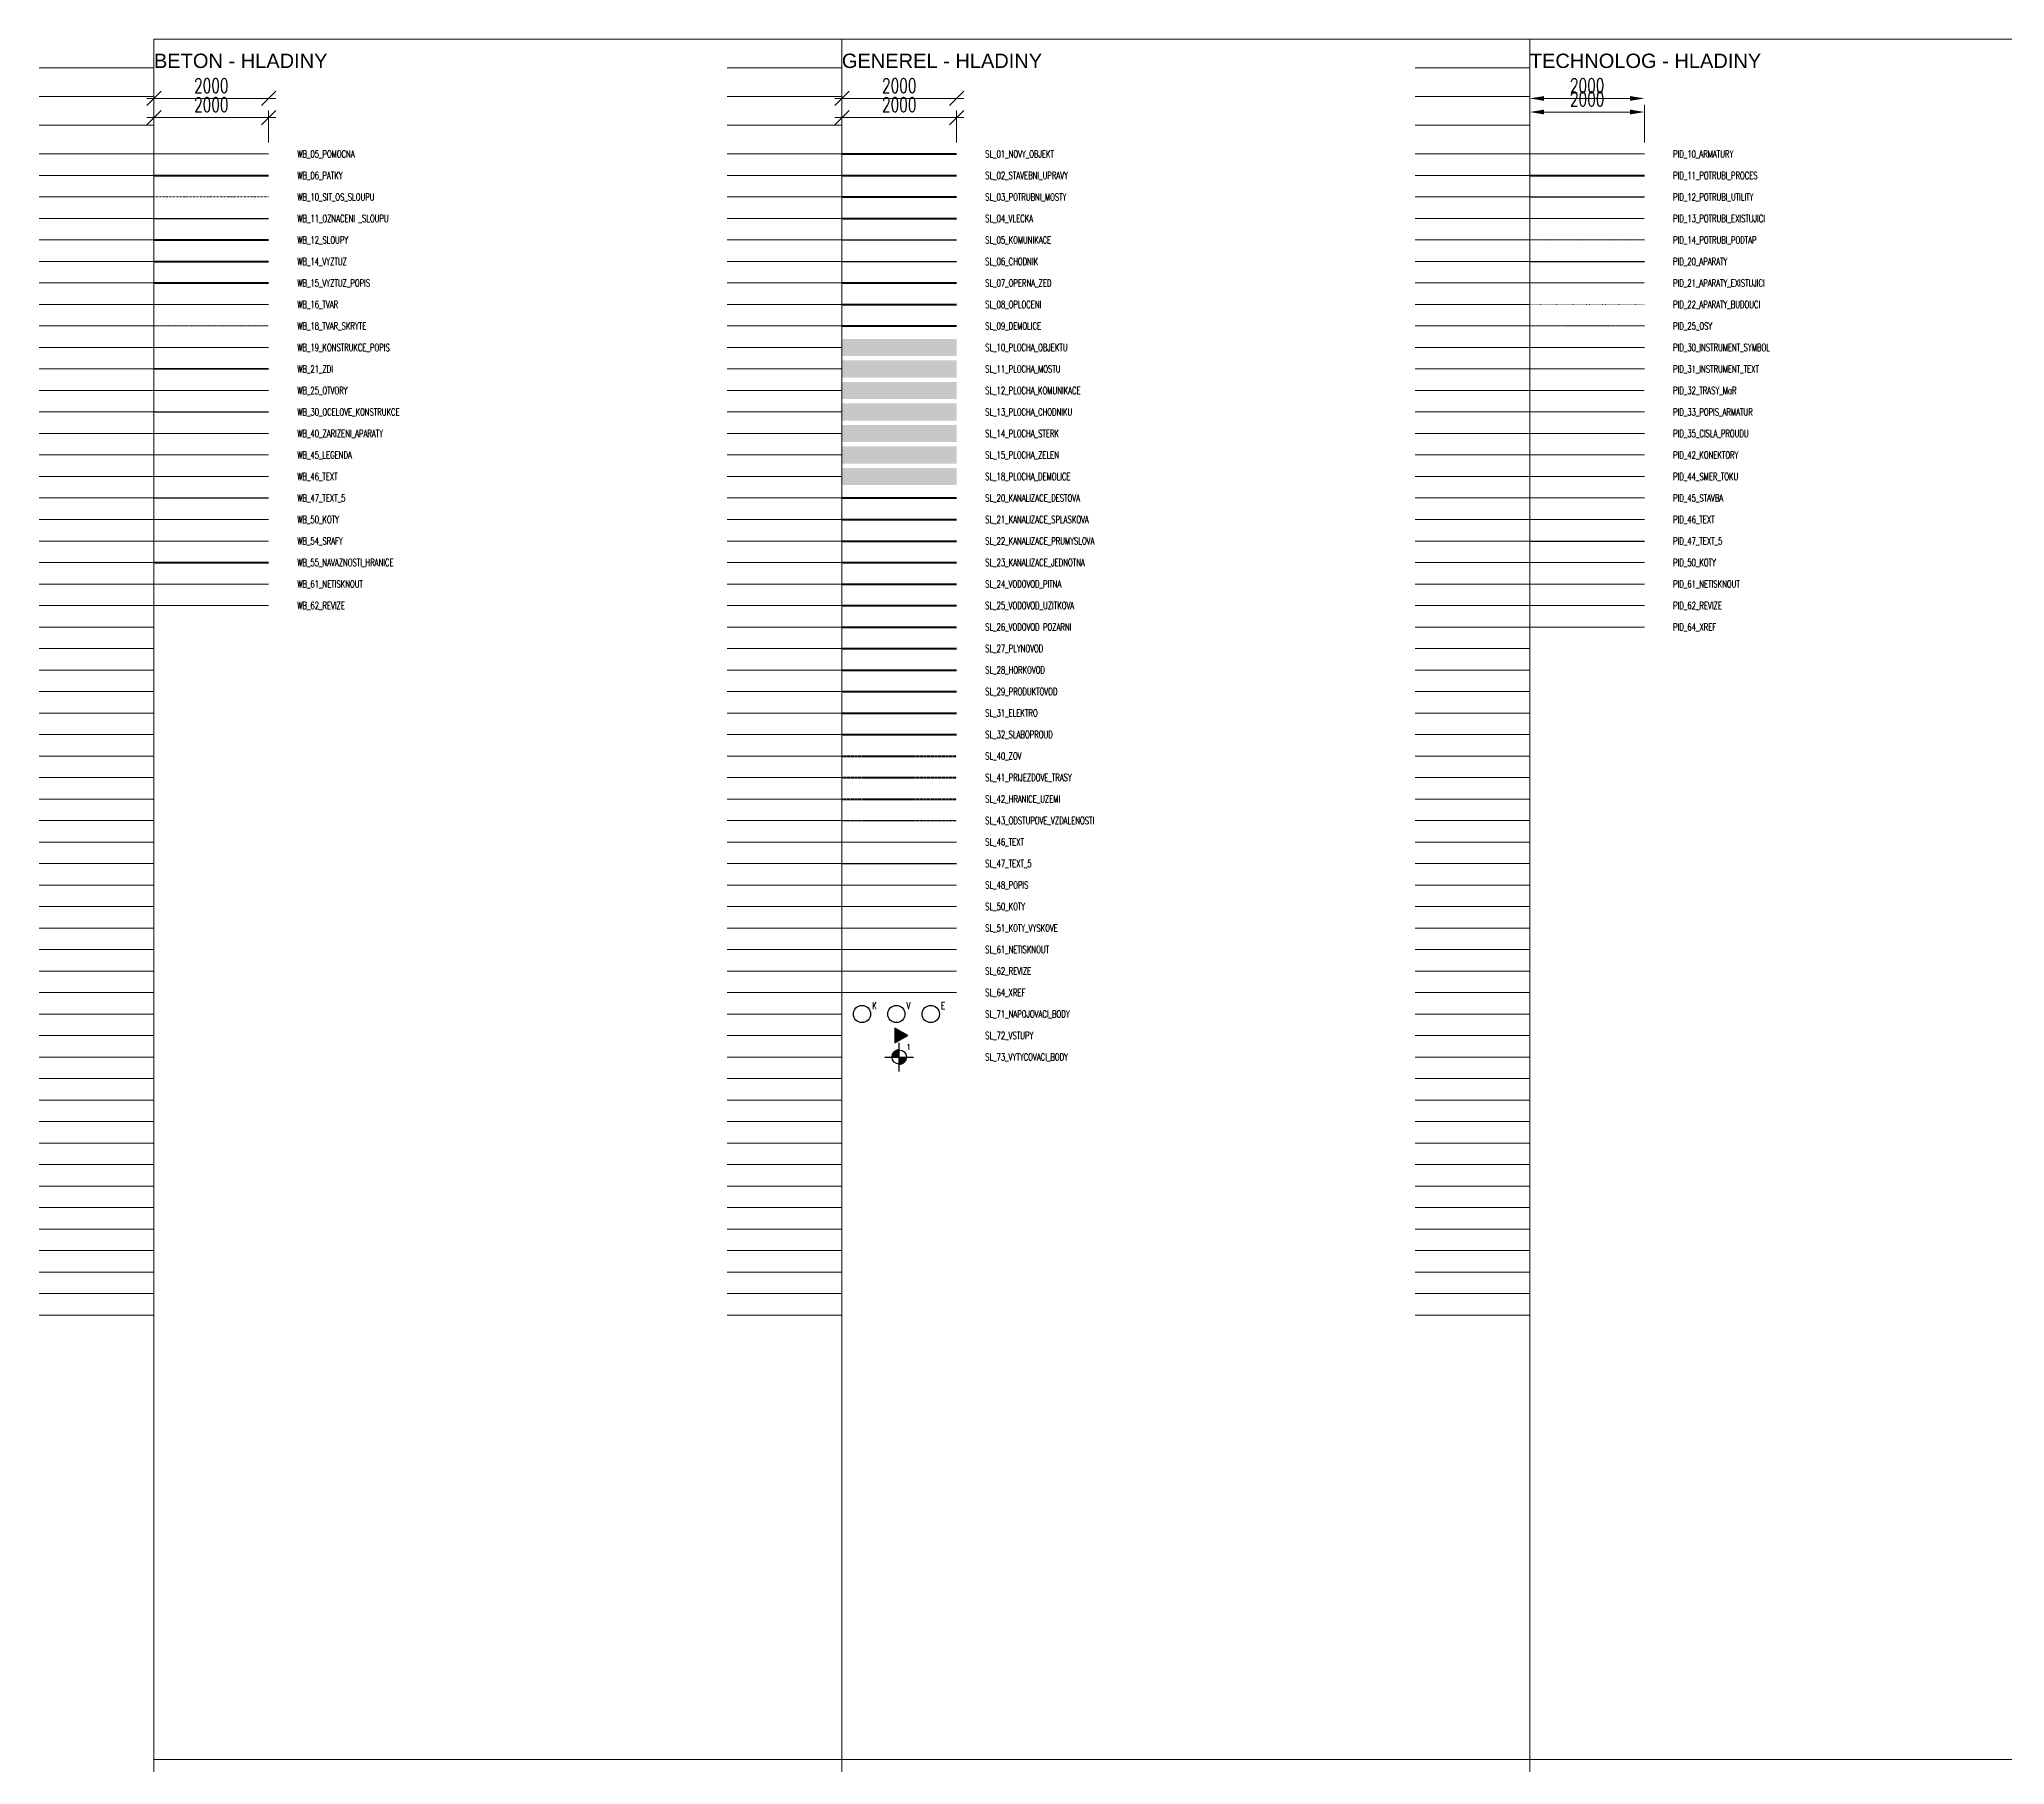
# Model space of a CAD drawing. Header units: millimetres. Extents: x -2000 to 108000, y 0 to 60000.
# Drawn here: x 22000 to 56284, y 29908 to 60000 of the extents above; entities that cross this region are included whole.
import ezdxf

# ---------------------------------------------------------------- set-up
doc = ezdxf.new("R2010")
doc.units = ezdxf.units.MM
doc.header["$LTSCALE"] = 0.5
for name, pattern in [('DASHDOT', [25.4, 12.7, -6.35, 0, -6.35]), ('DASHED', [19.05, 12.7, -6.35]), ('DOT', [6.35, 0, -6.35]), ('ČERCHOVANÁ', [25.4, 12.7, -6.35, 0, -6.35]), ('ČERCHOVANÁ2', [12.7, 6.35, -3.175, 0, -3.175]), ('ČÁRKOVANÁ2', [9.525, 6.35, -3.175])]:
    doc.linetypes.add(name, pattern=pattern)
for name, color, linetype, lineweight in [('PID_10_ARMATURY', 132, 'Continuous', 20), ('PID_11_POTRUBI_PROCES', 130, 'Continuous', 50), ('PID_12_POTRUBI_UTILITY', 135, 'Continuous', 25), ('PID_13_POTRUBI_EXISTUJICI', 140, 'DASHED', 20), ('PID_14_POTRUBI_PODTAP', 151, 'ČÁRKOVANÁ2', 20), ('PID_20_APARATY', 10, 'Continuous', 30), ('PID_21_APARATY_EXISTUJICI', 20, 'DASHED', 20), ('PID_22_APARATY_BUDOUCI', 21, 'DOT', 20), ('PID_25_OSY', 1, 'DASHDOT', 20), ('PID_30_INSTRUMENT_SYMBOL', 210, 'Continuous', 20), ('PID_31_INSTRUMENT_TEXT', 221, 'Continuous', 20), ('PID_32_TRASY_MaR', 210, 'DASHED', 20), ('PID_33_POPIS_ARMATUR', 50, 'Continuous', 20), ('PID_35_CISLA_PROUDU', 50, 'Continuous', 20), ('PID_42_KONEKTORY', 64, 'Continuous', 20), ('PID_44_SMER_TOKU', 71, 'Continuous', 20), ('PID_45_STAVBA', 215, 'Continuous', 20), ('PID_46_TEXT', 74, 'Continuous', 20), ('PID_47_TEXT_5', 254, 'Continuous', 30), ('PID_50_KOTY', 3, 'Continuous', 20), ('PID_62_REVIZE', 254, 'Continuous', 20), ('PID_64_XREF', 7, 'Continuous', 18), ('SL_01_NOVY_OBJEKT', 1, 'Continuous', 53), ('SL_02_STAVEBNI_UPRAVY', 5, 'Continuous', 53), ('SL_03_POTRUBNI_MOSTY', 240, 'Continuous', 40), ('SL_04_VLECKA', 12, 'Continuous', 53), ('SL_05_KOMUNIKACE', 1, 'Continuous', 30), ('SL_06_CHODNIK', 1, 'Continuous', 25), ('SL_07_OPERNA_ZED', 1, 'Continuous', 40), ('SL_08_OPLOCENI', 242, 'PLOTDRTL', 40), ('SL_09_DEMOLICE', 52, 'Continuous', 40), ('SL_10_PLOCHA_OBJEKTU', 11, 'Continuous', 13), ('SL_11_PLOCHA_MOSTU', 21, 'Continuous', 13), ('SL_12_PLOCHA_KOMUNIKACE', 9, 'Continuous', 13), ('SL_13_PLOCHA_CHODNIKU', 254, 'Continuous', 13), ('SL_14_PLOCHA_STERK', 53, 'Continuous', 13), ('SL_15_PLOCHA_ZELEN', 71, 'Continuous', 13), ('SL_18_PLOCHA_DEMOLIC', 51, 'Continuous', 40), ('SL_20_KANALIZACE_DESTOVA', 32, 'KANVDVO', 50), ('SL_21_KANALIZACE_SPLASKOVA', 42, 'KANVSVO', 50), ('SL_22_KANALIZACE_PRUMYSLOVA', 34, 'KANVPOVO', 50), ('SL_23_KANALIZACE_JEDNOTNA', 32, 'KANVBRDO', 50), ('SL_24_VODOVOD_PITNA', 150, 'VODVPITO', 50), ('SL_25_VODOVOD_UZITKOVA', 3, 'VODVUZITO', 50), ('SL_26_VODOVOD_POZARNI', 3, 'VODVBRDO', 50), ('SL_27_PLYNOVOD', 40, 'PLVBRTO', 50), ('SL_28_HORKOVOD', 1, 'TEPBRDO', 50), ('SL_29_PRODUKTOVOD', 140, 'ROPOVODO', 50), ('SL_31_ELEKTRO', 6, 'SILVBRDO', 50), ('SL_32_SLABOPROUD', 200, 'SDELSPOJO', 50), ('SL_40_ZOV', 190, 'ČERCHOVANÁ', 40), ('SL_41_PRIJEZDOVE_TRASY', 92, 'ČERCHOVANÁ', 40), ('SL_42_HRANICE_UZEMI', 210, 'ČERCHOVANÁ', 40), ('SL_43_ODSTUPOVE_VZDALENOSTI', 30, 'ČERCHOVANÁ', 30), ('SL_46_TEXT', 4, 'Continuous', 20), ('SL_47_TEXT_5', 2, 'Continuous', 30), ('SL_48_POPIS', 7, 'Continuous', 20), ('SL_50_KOTY', 80, 'Continuous', 20), ('SL_51_KOTY_VYSKOVE', 81, 'Continuous', 20), ('SL_61_NETISKNOUT', 30, 'Continuous', 20), ('SL_62_REVIZE', 254, 'Continuous', 20), ('SL_64_XREF', 7, 'Continuous', 18), ('SL_71_NAPOJOVACI_BODY', 7, 'Continuous', 30), ('SL_72_VSTUPY', 1, 'Continuous', 30), ('SL_73_VYTYČOVACÍ BODY', 5, 'Continuous', 30), ('WB_05_POMOCNA', 7, 'Continuous', 20), ('WB_06_PATKY', 3, 'Continuous', 50), ('WB_10_SIT_OS_SLOUPU', 7, 'ČERCHOVANÁ2', 20), ('WB_11_OZNACENI_SLOUPU', 2, 'Continuous', 30), ('WB_12_SLOUPY', 150, 'Continuous', 50), ('WB_14_VYZTUZ', 1, 'Continuous', 50), ('WB_15_VYZTUZ_POPIS', 2, 'Continuous', 50), ('WB_16_TVAR', 8, 'Continuous', 20), ('WB_18_TVAR_SKRYTE', 9, 'ČÁRKOVANÁ2', 20), ('WB_19_KONSTRUKCE_POPIS', 2, 'Continuous', 20), ('WB_21_ZDI', 10, 'Continuous', 35), ('WB_25_OTVORY', 4, 'Continuous', 20), ('WB_30_OCELOVE_KONSTRUKCE', 3, 'Continuous', 30), ('WB_40_ZARIZENI_APARATY', 2, 'Continuous', 20), ('WB_45_LEGENDA', 2, 'Continuous', 20), ('WB_46_TEXT', 1, 'Continuous', 0), ('WB_47_TEXT_5', 4, 'Continuous', 30), ('WB_50_KOTY', 7, 'Continuous', 20), ('WB_54_SRAFY', 6, 'Continuous', 20), ('WB_55_NAVAZNOSTI_HRANICE', 7, 'Continuous', 50), ('WB_62_REVIZE', 254, 'Continuous', 20)]:
    doc.layers.add(name, color=color, linetype=linetype, lineweight=lineweight)
doc.layers.add('PID_61_NETISKNOUT', color=30, linetype='Continuous', lineweight=20, plot=False)
doc.layers.add('WB_61_NETISKNOUT', color=30, linetype='Continuous', lineweight=20, plot=False)
doc.styles.add('ARIAL_5.0', font='arial.ttf', dxfattribs={"height": 5})
doc.styles.add('ROMANS_2.5', font='romans.shx', dxfattribs={"width": 0.7, "height": 2.5})
doc.linetypes.add('KANVBRDO', pattern='A,7,-6.5,[6,gplt.shx,S=1,R=0,X=0,Y=0],-6.5', length=20)
doc.linetypes.add('KANVDVO', pattern='A,7,-6.5,[8,gplt.shx,S=1,R=0,X=0,Y=0],-6.5', length=20)
doc.linetypes.add('KANVPOVO', pattern='A,7,-6.5,[10,gplt.shx,S=1,R=0,X=0,Y=0],-6.5', length=20)
doc.linetypes.add('KANVSVO', pattern='A,7,-6.5,[9,gplt.shx,S=1,R=0,X=0,Y=0],-6.5', length=20)
doc.linetypes.add('PLOTDRTL', pattern='A,5,[95,gplt.shx,S=1,R=0,X=0,Y=0],5', length=10)
doc.linetypes.add('PLVBRTO', pattern='A,7,-6.5,[13,gplt.shx,S=1,R=0,X=0,Y=0],-6.5', length=20)
doc.linetypes.add('ROPOVODO', pattern='A,7,-6.5,[26,gplt.shx,S=1,R=0,X=0,Y=0],-6.5', length=20)
doc.linetypes.add('SDELSPOJO', pattern='A,7,-6,[31,gplt.shx,S=1,R=0,X=0,Y=0],-6', length=19)
doc.linetypes.add('SILVBRDO', pattern='A,7,-6.5,[27,gplt.shx,S=1,R=0,X=0,Y=0],-6.5', length=20)
doc.linetypes.add('TEPBRDO', pattern='A,7,-6.5,[17,gplt.shx,S=1,R=0,X=0,Y=0],-6.5', length=20)
doc.linetypes.add('VODVBRDO', pattern='A,7,-6.5,[3,gplt.shx,S=1,R=0,X=0,Y=0],-6.5', length=20)
doc.linetypes.add('VODVPITO', pattern='A,7,-6.5,[2,gplt.shx,S=1,R=0,X=0,Y=0],-6.5', length=20)
doc.linetypes.add('VODVUZITO', pattern='A,7,-6.5,[1,gplt.shx,S=1,R=0,X=0,Y=0],-6.5', length=20)
doc.dimstyles.new('2.5_vnejsi_Potrubi', dxfattribs={"dimscale": 100, "dimtxt": 2.5, "dimasz": 2.5, "dimexe": 1.25, "dimexo": 2, "dimgap": 1, "dimtad": 1, "dimdec": 0, "dimzin": 0, "dimdsep": 46, "dimtxsty": 'ROMANS_2.5', "dimcen": 2.5, "dimdle": 1.25, "dimclrd": 256, "dimclre": 256, "dimclrt": 4, "dimaunit": 1, "dimadec": 0, "dimazin": 0, "dimtfac": 1, "dimtdec": 0, "dimtix": 1, "dimtmove": 0, "dimatfit": 3, "dimldrblk": 'NONE', "dimfxl": 1, "dimtolj": 1, "dimtzin": 0, "dimlwd": -1, "dimlwe": -1, "dimarcsym": 0})
doc.dimstyles.new('2.5_vnejsi_Stavba', dxfattribs={"dimscale": 100, "dimtxt": 2.5, "dimasz": 2.5, "dimexe": 1.25, "dimexo": 2, "dimgap": 1, "dimtad": 1, "dimdec": 0, "dimzin": 0, "dimdsep": 46, "dimtxsty": 'ROMANS_2.5', "dimblk": 'OBLIQUE', "dimcen": 2.5, "dimdle": 1.25, "dimclrd": 256, "dimclre": 256, "dimclrt": 4, "dimaunit": 1, "dimadec": 0, "dimazin": 0, "dimtfac": 1, "dimtdec": 0, "dimtix": 1, "dimtmove": 0, "dimatfit": 3, "dimldrblk": 'OBLIQUE', "dimfxl": 1, "dimtolj": 1, "dimtzin": 0, "dimlwd": -1, "dimlwe": -1, "dimarcsym": 0})
doc.dimstyles.new('2.5_vnitrni_Potrubi', dxfattribs={"dimscale": 100, "dimtxt": 2.5, "dimasz": 2.5, "dimexe": 1.25, "dimexo": 2, "dimgap": 1, "dimtad": 1, "dimdec": 0, "dimzin": 0, "dimdsep": 46, "dimtxsty": 'ROMANS_2.5', "dimcen": 2.5, "dimdle": 1.25, "dimse1": 1, "dimse2": 1, "dimclrd": 256, "dimclre": 256, "dimclrt": 4, "dimaunit": 1, "dimadec": 0, "dimazin": 0, "dimtfac": 1, "dimtdec": 0, "dimtix": 1, "dimtmove": 0, "dimatfit": 3, "dimldrblk": 'NONE', "dimfxl": 1, "dimtolj": 1, "dimtzin": 0, "dimlwd": -1, "dimlwe": -1, "dimarcsym": 0})
doc.dimstyles.new('2.5_vnitrni_Stavba', dxfattribs={"dimscale": 100, "dimtxt": 2.5, "dimasz": 2.5, "dimexe": 1.25, "dimexo": 2, "dimgap": 1, "dimtad": 1, "dimdec": 0, "dimzin": 0, "dimdsep": 46, "dimtxsty": 'ROMANS_2.5', "dimblk": 'OBLIQUE', "dimcen": 2.5, "dimdle": 1.25, "dimse1": 1, "dimse2": 1, "dimclrd": 256, "dimclre": 256, "dimclrt": 4, "dimaunit": 1, "dimadec": 0, "dimazin": 0, "dimtfac": 1, "dimtdec": 0, "dimtix": 1, "dimtmove": 0, "dimatfit": 3, "dimldrblk": 'OBLIQUE', "dimfxl": 1, "dimtolj": 1, "dimtzin": 0, "dimlwd": -1, "dimlwe": -1, "dimarcsym": 0})

# ---------------------------------------------------------------- blocks, each defined once
blk = doc.blocks.new('*X5')
at = {"color": 0}
for p, q in [((-20712, -3859), (-20587, -3859)), ((-20712, -3860), (-20587, -3860)), ((-20712, -3861), (-20587, -3861)), ((-20712, -3862), (-20587, -3862)), ((-20712, -3864), (-20587, -3864)), ((-20712, -3865), (-20587, -3865)), ((-20712, -3866), (-20587, -3866)), ((-20712, -3868), (-20588, -3868)), ((-20712, -3869), (-20588, -3869)), ((-20712, -3870), (-20588, -3870)), ((-20712, -3871), (-20588, -3871)), ((-20712, -3872), (-20588, -3872)), ((-20712, -3874), (-20588, -3874)), ((-20712, -3875), (-20588, -3875)), ((-20712, -3876), (-20589, -3876)), ((-20712, -3878), (-20589, -3878)), ((-20712, -3879), (-20589, -3879)), ((-20712, -3880), (-20589, -3880)), ((-20712, -3881), (-20589, -3881)), ((-20712, -3882), (-20590, -3882)), ((-20712, -3884), (-20590, -3884)), ((-20712, -3885), (-20590, -3885)), ((-20712, -3886), (-20591, -3886)), ((-20712, -3888), (-20591, -3888)), ((-20712, -3889), (-20591, -3889)), ((-20712, -3890), (-20591, -3890)), ((-20712, -3891), (-20592, -3891)), ((-20712, -3892), (-20592, -3892)), ((-20712, -3894), (-20593, -3894)), ((-20712, -3895), (-20593, -3895)), ((-20712, -3896), (-20593, -3896)), ((-20712, -3898), (-20594, -3898)), ((-20712, -3899), (-20594, -3899)), ((-20712, -3900), (-20595, -3900)), ((-20712, -3901), (-20595, -3901)), ((-20712, -3902), (-20596, -3902)), ((-20712, -3904), (-20596, -3904)), ((-20712, -3905), (-20597, -3905)), ((-20712, -3906), (-20597, -3906)), ((-20712, -3908), (-20598, -3908)), ((-20712, -3909), (-20598, -3909)), ((-20712, -3910), (-20599, -3910)), ((-20712, -3911), (-20599, -3911)), ((-20712, -3912), (-20600, -3912)), ((-20712, -3914), (-20601, -3914)), ((-20712, -3915), (-20601, -3915)), ((-20712, -3916), (-20602, -3916)), ((-20712, -3918), (-20603, -3918)), ((-20712, -3919), (-20603, -3919)), ((-20712, -3920), (-20604, -3920)), ((-20712, -3921), (-20605, -3921)), ((-20712, -3922), (-20605, -3922)), ((-20712, -3924), (-20606, -3924)), ((-20712, -3925), (-20607, -3925)), ((-20712, -3926), (-20608, -3926)), ((-20712, -3928), (-20609, -3928)), ((-20712, -3929), (-20609, -3929)), ((-20712, -3930), (-20610, -3930)), ((-20712, -3931), (-20611, -3931)), ((-20712, -3932), (-20612, -3932)), ((-20712, -3934), (-20613, -3934)), ((-20712, -3935), (-20614, -3935)), ((-20712, -3936), (-20615, -3936)), ((-20712, -3938), (-20616, -3938)), ((-20712, -3939), (-20617, -3939)), ((-20712, -3940), (-20618, -3940)), ((-20712, -3941), (-20619, -3941)), ((-20712, -3942), (-20621, -3942)), ((-20712, -3944), (-20622, -3944)), ((-20712, -3945), (-20623, -3945)), ((-20712, -3946), (-20624, -3946)), ((-20712, -3948), (-20625, -3948)), ((-20712, -3949), (-20627, -3949)), ((-20712, -3950), (-20628, -3950)), ((-20712, -3951), (-20629, -3951)), ((-20712, -3952), (-20631, -3952)), ((-20712, -3954), (-20632, -3954)), ((-20712, -3955), (-20634, -3955)), ((-20712, -3956), (-20636, -3956)), ((-20712, -3958), (-20637, -3958)), ((-20712, -3959), (-20639, -3959)), ((-20712, -3960), (-20641, -3960)), ((-20712, -3961), (-20642, -3961)), ((-20712, -3962), (-20644, -3962)), ((-20712, -3964), (-20646, -3964)), ((-20712, -3965), (-20648, -3965)), ((-20712, -3966), (-20651, -3966)), ((-20712, -3968), (-20653, -3968)), ((-20712, -3969), (-20655, -3969)), ((-20712, -3970), (-20658, -3970)), ((-20712, -3971), (-20660, -3971)), ((-20712, -3972), (-20663, -3972)), ((-20712, -3974), (-20666, -3974)), ((-20712, -3975), (-20669, -3975)), ((-20712, -3976), (-20673, -3976)), ((-20712, -3978), (-20677, -3978)), ((-20712, -3979), (-20682, -3979)), ((-20712, -3980), (-20687, -3980)), ((-20712, -3981), (-20694, -3981)), ((-20712, -3982), (-20709, -3982))]:
    blk.add_line(p, q, dxfattribs=at)
blk = doc.blocks.new('Kruhkot')
at = {"layer": 'SL_73_VYTYČOVACÍ BODY'}
for p, q in [((-250, 0), (250, 0)), ((0, -250), (0, 250))]:
    blk.add_line(p, q, dxfattribs=at)
blk.add_circle((0, 0), 125, dxfattribs=at)
for start, end in [(179.3922, 180), (270, 0)]:
    blk.add_arc((0, 0), 125, start, end, dxfattribs=at)
at = {"layer": 'SL_73_VYTYČOVACÍ BODY', "rotation": 180}
blk.add_blockref('*X5', (-20712, -3858), dxfattribs=at)
at = {"layer": 'SL_73_VYTYČOVACÍ BODY'}
blk.add_blockref('*X5', (20712, 3858), dxfattribs=at)
at = {"layer": 'SL_73_VYTYČOVACÍ BODY', "style": 'ROMANS_2.5'}
blk.add_attdef('CISLO_BODU', (122, 123), '', height=100, dxfattribs=at)
blk = doc.blocks.new('_Oblique')
at = {"color": 0, "linetype": 'ByBlock', "lineweight": -2}
blk.add_line((-0.5, -0.5), (0.5, 0.5), dxfattribs=at)
blk = doc.blocks.new('*D19')
at = {"layer": 'Defpoints', "color": 0}
for p in [(38000, 58636), (36000, 58000), (38000, 58000)]:
    blk.add_point(p, dxfattribs=at)
at = {"layer": 'SL_50_KOTY'}
for p, q in [((35875, 58636), (38125, 58636)), ((36000, 58200), (36000, 58761)), ((38000, 58200), (38000, 58761))]:
    blk.add_line(p, q, dxfattribs=at)
at = {"layer": 'SL_50_KOTY', "xscale": 250, "yscale": 250, "zscale": 250, "rotation": 180}
blk.add_blockref('_Oblique', (36000, 58636), dxfattribs=at)
at = {"layer": 'SL_50_KOTY', "xscale": 250, "yscale": 250, "zscale": 250}
blk.add_blockref('_Oblique', (38000, 58636), dxfattribs=at)
at = {"layer": 'SL_50_KOTY', "color": 4, "insert": (37000, 58861), "char_height": 250, "attachment_point": 5, "style": 'ROMANS_2.5'}
blk.add_mtext('\\A1;2000', dxfattribs=at)
blk = doc.blocks.new('*D24')
at = {"layer": 'Defpoints', "color": 0}
for p in [(50000, 58732), (48000, 58000), (50000, 58000)]:
    blk.add_point(p, dxfattribs=at)
at = {"layer": 'PID_50_KOTY'}
for p, q in [((48000, 58200), (48000, 58857)), ((48250, 58732), (49750, 58732)), ((50000, 58200), (50000, 58857))]:
    blk.add_line(p, q, dxfattribs=at)
for points in [[(48250, 58774), (48250, 58690), (48000, 58732)], [(49750, 58774), (49750, 58690), (50000, 58732)]]:
    blk.add_solid(points, dxfattribs=at)
at = {"layer": 'PID_50_KOTY', "color": 4, "insert": (49000, 58957), "char_height": 250, "attachment_point": 5, "style": 'ROMANS_2.5'}
blk.add_mtext('\\A1;2000', dxfattribs=at)
blk = doc.blocks.new('_None')
blk = doc.blocks.new('*D31')
at = {"layer": 'Defpoints', "color": 0}
for p in [(26000, 58636), (24000, 58000), (26000, 58000)]:
    blk.add_point(p, dxfattribs=at)
at = {"layer": 'WB_50_KOTY'}
for p, q in [((23875, 58636), (26125, 58636)), ((24000, 58200), (24000, 58761)), ((26000, 58200), (26000, 58761))]:
    blk.add_line(p, q, dxfattribs=at)
at = {"layer": 'WB_50_KOTY', "xscale": 250, "yscale": 250, "zscale": 250, "rotation": 180}
blk.add_blockref('_Oblique', (24000, 58636), dxfattribs=at)
at = {"layer": 'WB_50_KOTY', "xscale": 250, "yscale": 250, "zscale": 250}
blk.add_blockref('_Oblique', (26000, 58636), dxfattribs=at)
at = {"layer": 'WB_50_KOTY', "color": 4, "insert": (25000, 58861), "char_height": 250, "attachment_point": 5, "style": 'ROMANS_2.5'}
blk.add_mtext('\\A1;2000', dxfattribs=at)
blk = doc.blocks.new('*D48')
at = {"layer": 'Defpoints', "color": 0}
for p in [(26000, 58969), (24000, 58000), (26000, 58000)]:
    blk.add_point(p, dxfattribs=at)
at = {"layer": 'WB_50_KOTY'}
blk.add_line((23875, 58969), (26125, 58969), dxfattribs=at)
at = {"layer": 'WB_50_KOTY', "xscale": 250, "yscale": 250, "zscale": 250, "rotation": 180}
blk.add_blockref('_Oblique', (24000, 58969), dxfattribs=at)
at = {"layer": 'WB_50_KOTY', "xscale": 250, "yscale": 250, "zscale": 250}
blk.add_blockref('_Oblique', (26000, 58969), dxfattribs=at)
at = {"layer": 'WB_50_KOTY', "color": 4, "insert": (25000, 59194), "char_height": 250, "attachment_point": 5, "style": 'ROMANS_2.5'}
blk.add_mtext('\\A1;2000', dxfattribs=at)
blk = doc.blocks.new('*D53')
at = {"layer": 'Defpoints', "color": 0}
for p in [(38000, 58969), (36000, 58000), (38000, 58000)]:
    blk.add_point(p, dxfattribs=at)
at = {"layer": 'SL_50_KOTY'}
blk.add_line((35875, 58969), (38125, 58969), dxfattribs=at)
at = {"layer": 'SL_50_KOTY', "xscale": 250, "yscale": 250, "zscale": 250, "rotation": 180}
blk.add_blockref('_Oblique', (36000, 58969), dxfattribs=at)
at = {"layer": 'SL_50_KOTY', "xscale": 250, "yscale": 250, "zscale": 250}
blk.add_blockref('_Oblique', (38000, 58969), dxfattribs=at)
at = {"layer": 'SL_50_KOTY', "color": 4, "insert": (37000, 59194), "char_height": 250, "attachment_point": 5, "style": 'ROMANS_2.5'}
blk.add_mtext('\\A1;2000', dxfattribs=at)
blk = doc.blocks.new('*D58')
at = {"layer": 'Defpoints', "color": 0}
for p in [(50000, 58969), (48000, 58000), (50000, 58000)]:
    blk.add_point(p, dxfattribs=at)
at = {"layer": 'PID_50_KOTY'}
blk.add_line((48250, 58969), (49750, 58969), dxfattribs=at)
for points in [[(48250, 59010), (48250, 58927), (48000, 58969)], [(49750, 59010), (49750, 58927), (50000, 58969)]]:
    blk.add_solid(points, dxfattribs=at)
at = {"layer": 'PID_50_KOTY', "color": 4, "insert": (49000, 59194), "char_height": 250, "attachment_point": 5, "style": 'ROMANS_2.5'}
blk.add_mtext('\\A1;2000', dxfattribs=at)

msp = doc.modelspace()

# ---------------------------------------------------------------- hatches: boundary and pattern name
at = {"layer": 'SL_10_PLOCHA_OBJEKTU'}
h = msp.add_hatch(color=256, dxfattribs=at)
h.dxf.hatch_style = 1
h.paths.add_polyline_path([(36000, 54475), (38000, 54475), (38000, 54775), (36000, 54775)])
at = {"layer": 'SL_11_PLOCHA_MOSTU'}
h = msp.add_hatch(color=256, dxfattribs=at)
h.dxf.hatch_style = 1
h.paths.add_polyline_path([(36000, 54100), (38000, 54100), (38000, 54400), (36000, 54400)])
at = {"layer": 'SL_12_PLOCHA_KOMUNIKACE'}
h = msp.add_hatch(color=256, dxfattribs=at)
h.dxf.hatch_style = 1
h.paths.add_polyline_path([(36000, 53725), (38000, 53725), (38000, 54025), (36000, 54025)])
at = {"layer": 'SL_13_PLOCHA_CHODNIKU'}
h = msp.add_hatch(color=256, dxfattribs=at)
h.dxf.hatch_style = 1
h.paths.add_polyline_path([(36000, 53350), (38000, 53350), (38000, 53650), (36000, 53650)])
h = msp.add_hatch(color=256, dxfattribs=at)
h.dxf.hatch_style = 1
h.paths.add_polyline_path([(36000, 53350), (38000, 53350), (38000, 53650), (36000, 53650)])
h = msp.add_hatch(color=256, dxfattribs=at)
h.dxf.hatch_style = 1
h.paths.add_polyline_path([(36000, 52975), (38000, 52975), (38000, 53275), (36000, 53275)])
at = {"layer": 'SL_14_PLOCHA_STERK'}
h = msp.add_hatch(color=256, dxfattribs=at)
h.dxf.hatch_style = 1
h.paths.add_polyline_path([(36000, 52975), (38000, 52975), (38000, 53275), (36000, 53275)])
at = {"layer": 'SL_15_PLOCHA_ZELEN'}
h = msp.add_hatch(color=256, dxfattribs=at)
h.dxf.hatch_style = 1
h.paths.add_polyline_path([(36000, 52600), (38000, 52600), (38000, 52900), (36000, 52900)])
at = {"layer": 'SL_18_PLOCHA_DEMOLIC'}
h = msp.add_hatch(color=256, dxfattribs=at)
h.dxf.hatch_style = 1
h.paths.add_polyline_path([(36000, 52525), (36000, 52225), (38000, 52225), (38000, 52525)])
at = {"layer": 'SL_72_VSTUPY'}
h = msp.add_hatch(color=256, dxfattribs=at)
h.dxf.hatch_style = 1
h.paths.add_polyline_path([(36925, 42495.1), (37150, 42625), (36925, 42754.9)])

# ---------------------------------------------------------------- linework, layer by layer
at = {"layer": 'PID_10_ARMATURY'}
msp.add_line((48000, 58000), (50000, 58000), dxfattribs=at)
at = {"layer": 'PID_11_POTRUBI_PROCES'}
msp.add_line((48000, 57625), (50000, 57625), dxfattribs=at)
at = {"layer": 'PID_12_POTRUBI_UTILITY'}
msp.add_line((48000, 57250), (50000, 57250), dxfattribs=at)
at = {"layer": 'PID_13_POTRUBI_EXISTUJICI'}
msp.add_line((48000, 56875), (50000, 56875), dxfattribs=at)
at = {"layer": 'PID_14_POTRUBI_PODTAP'}
msp.add_line((48000, 56500), (50000, 56500), dxfattribs=at)
at = {"layer": 'PID_20_APARATY'}
msp.add_line((48000, 56125), (50000, 56125), dxfattribs=at)
at = {"layer": 'PID_21_APARATY_EXISTUJICI'}
msp.add_line((48000, 55750), (50000, 55750), dxfattribs=at)
at = {"layer": 'PID_22_APARATY_BUDOUCI'}
msp.add_line((48000, 55375), (50000, 55375), dxfattribs=at)
at = {"layer": 'PID_25_OSY'}
msp.add_line((48000, 55000), (50000, 55000), dxfattribs=at)
at = {"layer": 'PID_30_INSTRUMENT_SYMBOL'}
msp.add_line((48000, 54625), (50000, 54625), dxfattribs=at)
at = {"layer": 'PID_31_INSTRUMENT_TEXT'}
msp.add_line((48000, 54250), (50000, 54250), dxfattribs=at)
at = {"layer": 'PID_32_TRASY_MaR'}
msp.add_line((48000, 53875), (50000, 53875), dxfattribs=at)
at = {"layer": 'PID_33_POPIS_ARMATUR'}
msp.add_line((48000, 53500), (50000, 53500), dxfattribs=at)
at = {"layer": 'PID_35_CISLA_PROUDU'}
msp.add_line((48000, 53125), (50000, 53125), dxfattribs=at)
at = {"layer": 'PID_42_KONEKTORY'}
msp.add_line((48000, 52750), (50000, 52750), dxfattribs=at)
at = {"layer": 'PID_44_SMER_TOKU'}
msp.add_line((48000, 52375), (50000, 52375), dxfattribs=at)
at = {"layer": 'PID_45_STAVBA'}
msp.add_line((48000, 52000), (50000, 52000), dxfattribs=at)
at = {"layer": 'PID_46_TEXT'}
msp.add_line((48000, 51625), (50000, 51625), dxfattribs=at)
at = {"layer": 'PID_47_TEXT_5'}
msp.add_line((48000, 51250), (50000, 51250), dxfattribs=at)
at = {"layer": 'PID_50_KOTY'}
msp.add_line((48000, 50875), (50000, 50875), dxfattribs=at)
at = {"layer": 'PID_61_NETISKNOUT'}
for p, q in [((48000, 59500), (46000, 59500)), ((48000, 59000), (46000, 59000)), ((48000, 58500), (46000, 58500)), ((48000, 58000), (46000, 58000)), ((48000, 58000), (46000, 58000)), ((48000, 57625), (46000, 57625)), ((48000, 57250), (46000, 57250)), ((48000, 56875), (46000, 56875)), ((48000, 56500), (46000, 56500)), ((48000, 56125), (46000, 56125)), ((48000, 55750), (46000, 55750)), ((48000, 55375), (46000, 55375)), ((48000, 55000), (46000, 55000)), ((48000, 54625), (46000, 54625)), ((48000, 54250), (46000, 54250)), ((48000, 53875), (46000, 53875)), ((48000, 53500), (46000, 53500)), ((48000, 53125), (46000, 53125)), ((48000, 52750), (46000, 52750)), ((48000, 52375), (46000, 52375)), ((48000, 52000), (46000, 52000)), ((48000, 51625), (46000, 51625)), ((48000, 51250), (46000, 51250)), ((48000, 50875), (46000, 50875)), ((48000, 50500), (46000, 50500)), ((48000, 50500), (50000, 50500)), ((48000, 50125), (46000, 50125)), ((48000, 49750), (46000, 49750)), ((48000, 49375), (46000, 49375)), ((48000, 49000), (46000, 49000)), ((48000, 48625), (46000, 48625)), ((48000, 48250), (46000, 48250)), ((48000, 47875), (46000, 47875)), ((48000, 47500), (46000, 47500)), ((48000, 47125), (46000, 47125)), ((48000, 46750), (46000, 46750)), ((48000, 46375), (46000, 46375)), ((48000, 46000), (46000, 46000)), ((48000, 45625), (46000, 45625)), ((48000, 45250), (46000, 45250)), ((48000, 44875), (46000, 44875)), ((48000, 44500), (46000, 44500)), ((48000, 44125), (46000, 44125)), ((48000, 43750), (46000, 43750)), ((48000, 43375), (46000, 43375)), ((48000, 43000), (46000, 43000)), ((48000, 42625), (46000, 42625)), ((48000, 42250), (46000, 42250)), ((48000, 41875), (46000, 41875)), ((48000, 41500), (46000, 41500)), ((48000, 41125), (46000, 41125)), ((48000, 40750), (46000, 40750)), ((48000, 40375), (46000, 40375)), ((48000, 40000), (46000, 40000)), ((48000, 39625), (46000, 39625)), ((48000, 39250), (46000, 39250)), ((48000, 38875), (46000, 38875)), ((48000, 38500), (46000, 38500)), ((48000, 38125), (46000, 38125)), ((48000, 37750), (46000, 37750)), ((60000, 30000), (48000, 30000))]:
    msp.add_line(p, q, dxfattribs=at)
msp.add_lwpolyline([(48000, 0), (60000, 0), (60000, 60000), (48000, 60000)], close=True, dxfattribs=at)
at = {"layer": 'PID_62_REVIZE'}
msp.add_line((48000, 50125), (50000, 50125), dxfattribs=at)
at = {"layer": 'PID_64_XREF'}
msp.add_line((48000, 49750), (50000, 49750), dxfattribs=at)
at = {"layer": 'SL_01_NOVY_OBJEKT'}
msp.add_line((36000, 58000), (38000, 58000), dxfattribs=at)
at = {"layer": 'SL_02_STAVEBNI_UPRAVY'}
msp.add_line((36000, 57625), (38000, 57625), dxfattribs=at)
at = {"layer": 'SL_03_POTRUBNI_MOSTY'}
msp.add_line((36000, 57250), (38000, 57250), dxfattribs=at)
at = {"layer": 'SL_04_VLECKA'}
msp.add_line((36000, 56875), (38000, 56875), dxfattribs=at)
at = {"layer": 'SL_05_KOMUNIKACE'}
msp.add_line((36000, 56500), (38000, 56500), dxfattribs=at)
at = {"layer": 'SL_06_CHODNIK'}
msp.add_line((36000, 56125), (38000, 56125), dxfattribs=at)
at = {"layer": 'SL_07_OPERNA_ZED'}
msp.add_line((36000, 55750), (38000, 55750), dxfattribs=at)
at = {"layer": 'SL_08_OPLOCENI'}
msp.add_line((36000, 55375), (38000, 55375), dxfattribs=at)
at = {"layer": 'SL_09_DEMOLICE'}
msp.add_line((36000, 55000), (38000, 55000), dxfattribs=at)
at = {"layer": 'SL_20_KANALIZACE_DESTOVA'}
msp.add_line((36000, 52000), (38000, 52000), dxfattribs=at)
at = {"layer": 'SL_21_KANALIZACE_SPLASKOVA'}
msp.add_line((36000, 51625), (38000, 51625), dxfattribs=at)
at = {"layer": 'SL_22_KANALIZACE_PRUMYSLOVA'}
msp.add_line((36000, 51250), (38000, 51250), dxfattribs=at)
at = {"layer": 'SL_23_KANALIZACE_JEDNOTNA'}
msp.add_line((36000, 50875), (38000, 50875), dxfattribs=at)
at = {"layer": 'SL_24_VODOVOD_PITNA'}
msp.add_line((36000, 50500), (38000, 50500), dxfattribs=at)
at = {"layer": 'SL_25_VODOVOD_UZITKOVA'}
msp.add_line((36000, 50125), (38000, 50125), dxfattribs=at)
at = {"layer": 'SL_26_VODOVOD_POZARNI'}
msp.add_line((36000, 49750), (38000, 49750), dxfattribs=at)
at = {"layer": 'SL_27_PLYNOVOD'}
msp.add_line((36000, 49375), (38000, 49375), dxfattribs=at)
at = {"layer": 'SL_28_HORKOVOD'}
msp.add_line((36000, 49000), (38000, 49000), dxfattribs=at)
at = {"layer": 'SL_29_PRODUKTOVOD'}
msp.add_line((36000, 48625), (38000, 48625), dxfattribs=at)
at = {"layer": 'SL_31_ELEKTRO'}
msp.add_line((36000, 48250), (38000, 48250), dxfattribs=at)
at = {"layer": 'SL_32_SLABOPROUD'}
msp.add_line((36000, 47875), (38000, 47875), dxfattribs=at)
at = {"layer": 'SL_40_ZOV'}
msp.add_line((36000, 47500), (38000, 47500), dxfattribs=at)
at = {"layer": 'SL_41_PRIJEZDOVE_TRASY'}
msp.add_line((36000, 47125), (38000, 47125), dxfattribs=at)
at = {"layer": 'SL_42_HRANICE_UZEMI'}
msp.add_line((36000, 46750), (38000, 46750), dxfattribs=at)
at = {"layer": 'SL_43_ODSTUPOVE_VZDALENOSTI'}
msp.add_line((36000, 46375), (38000, 46375), dxfattribs=at)
at = {"layer": 'SL_46_TEXT'}
msp.add_line((36000, 46000), (38000, 46000), dxfattribs=at)
at = {"layer": 'SL_47_TEXT_5'}
msp.add_line((36000, 45625), (38000, 45625), dxfattribs=at)
at = {"layer": 'SL_48_POPIS'}
msp.add_line((36000, 45250), (38000, 45250), dxfattribs=at)
at = {"layer": 'SL_50_KOTY'}
msp.add_line((36000, 44875), (38000, 44875), dxfattribs=at)
at = {"layer": 'SL_51_KOTY_VYSKOVE'}
msp.add_line((36000, 44500), (38000, 44500), dxfattribs=at)
at = {"layer": 'SL_61_NETISKNOUT'}
for p, q in [((36000, 59500), (34000, 59500)), ((36000, 59000), (34000, 59000)), ((36000, 58500), (34000, 58500)), ((36000, 58000), (34000, 58000)), ((36000, 58000), (34000, 58000)), ((36000, 57625), (34000, 57625)), ((36000, 57250), (34000, 57250)), ((36000, 56875), (34000, 56875)), ((36000, 56500), (34000, 56500)), ((36000, 56125), (34000, 56125)), ((36000, 55750), (34000, 55750)), ((36000, 55375), (34000, 55375)), ((36000, 55000), (34000, 55000)), ((36000, 54625), (34000, 54625)), ((36000, 54250), (34000, 54250)), ((36000, 53875), (34000, 53875)), ((36000, 53500), (34000, 53500)), ((36000, 53125), (34000, 53125)), ((36000, 52750), (34000, 52750)), ((36000, 52375), (34000, 52375)), ((36000, 52000), (34000, 52000)), ((36000, 51625), (34000, 51625)), ((36000, 51250), (34000, 51250)), ((36000, 50875), (34000, 50875)), ((36000, 50500), (34000, 50500)), ((36000, 50125), (34000, 50125)), ((36000, 49750), (34000, 49750)), ((36000, 49375), (34000, 49375)), ((36000, 49000), (34000, 49000)), ((36000, 48625), (34000, 48625)), ((36000, 48250), (34000, 48250)), ((36000, 47875), (34000, 47875)), ((36000, 47500), (34000, 47500)), ((36000, 47125), (34000, 47125)), ((36000, 46750), (34000, 46750)), ((36000, 46375), (34000, 46375)), ((36000, 46000), (34000, 46000)), ((36000, 45625), (34000, 45625)), ((36000, 45250), (34000, 45250)), ((36000, 44875), (34000, 44875)), ((36000, 44500), (34000, 44500)), ((36000, 44125), (34000, 44125)), ((36000, 44125), (38000, 44125)), ((36000, 43750), (34000, 43750)), ((36000, 43375), (34000, 43375)), ((36000, 43000), (34000, 43000)), ((36000, 42625), (34000, 42625)), ((36000, 42250), (34000, 42250)), ((36000, 41875), (34000, 41875)), ((36000, 41500), (34000, 41500)), ((36000, 41125), (34000, 41125)), ((36000, 40750), (34000, 40750)), ((36000, 40375), (34000, 40375)), ((36000, 40000), (34000, 40000)), ((36000, 39625), (34000, 39625)), ((36000, 39250), (34000, 39250)), ((36000, 38875), (34000, 38875)), ((36000, 38500), (34000, 38500)), ((36000, 38125), (34000, 38125)), ((36000, 37750), (34000, 37750)), ((48000, 30000), (36000, 30000))]:
    msp.add_line(p, q, dxfattribs=at)
msp.add_lwpolyline([(36000, 0), (48000, 0), (48000, 60000), (36000, 60000)], close=True, dxfattribs=at)
at = {"layer": 'SL_62_REVIZE'}
msp.add_line((36000, 43750), (38000, 43750), dxfattribs=at)
at = {"layer": 'SL_64_XREF'}
msp.add_line((36000, 43375), (38000, 43375), dxfattribs=at)
at = {"layer": 'SL_71_NAPOJOVACI_BODY', "color": 32}
msp.add_circle((36350, 43000), 150, dxfattribs=at)
at = {"layer": 'SL_71_NAPOJOVACI_BODY', "color": 150}
msp.add_circle((36950, 43000), 150, dxfattribs=at)
at = {"layer": 'SL_71_NAPOJOVACI_BODY', "color": 6}
msp.add_circle((37550, 43000), 150, dxfattribs=at)
at = {"layer": 'SL_72_VSTUPY'}
msp.add_lwpolyline([(36925, 42495.1), (37150, 42625), (36925, 42754.9)], close=True, dxfattribs=at)
at = {"layer": 'WB_05_POMOCNA'}
msp.add_line((24000, 58000), (26000, 58000), dxfattribs=at)
at = {"layer": 'WB_06_PATKY'}
msp.add_line((24000, 57625), (26000, 57625), dxfattribs=at)
at = {"layer": 'WB_10_SIT_OS_SLOUPU'}
msp.add_line((24000, 57250), (26000, 57250), dxfattribs=at)
at = {"layer": 'WB_11_OZNACENI_SLOUPU'}
msp.add_line((24000, 56875), (26000, 56875), dxfattribs=at)
at = {"layer": 'WB_12_SLOUPY'}
msp.add_line((24000, 56500), (26000, 56500), dxfattribs=at)
at = {"layer": 'WB_14_VYZTUZ'}
msp.add_line((24000, 56125), (26000, 56125), dxfattribs=at)
at = {"layer": 'WB_15_VYZTUZ_POPIS'}
msp.add_line((24000, 55750), (26000, 55750), dxfattribs=at)
at = {"layer": 'WB_16_TVAR'}
msp.add_line((24000, 55375), (26000, 55375), dxfattribs=at)
at = {"layer": 'WB_18_TVAR_SKRYTE'}
msp.add_line((24000, 55000), (26000, 55000), dxfattribs=at)
at = {"layer": 'WB_19_KONSTRUKCE_POPIS'}
msp.add_line((24000, 54625), (26000, 54625), dxfattribs=at)
at = {"layer": 'WB_21_ZDI'}
msp.add_line((24000, 54250), (26000, 54250), dxfattribs=at)
at = {"layer": 'WB_25_OTVORY'}
msp.add_line((24000, 53875), (26000, 53875), dxfattribs=at)
at = {"layer": 'WB_30_OCELOVE_KONSTRUKCE'}
msp.add_line((24000, 53500), (26000, 53500), dxfattribs=at)
at = {"layer": 'WB_40_ZARIZENI_APARATY'}
msp.add_line((24000, 53125), (26000, 53125), dxfattribs=at)
at = {"layer": 'WB_45_LEGENDA'}
msp.add_line((24000, 52750), (26000, 52750), dxfattribs=at)
at = {"layer": 'WB_46_TEXT'}
msp.add_line((24000, 52375), (26000, 52375), dxfattribs=at)
at = {"layer": 'WB_47_TEXT_5'}
msp.add_line((24000, 52000), (26000, 52000), dxfattribs=at)
at = {"layer": 'WB_50_KOTY'}
msp.add_line((24000, 51625), (26000, 51625), dxfattribs=at)
at = {"layer": 'WB_54_SRAFY'}
msp.add_line((24000, 51250), (26000, 51250), dxfattribs=at)
at = {"layer": 'WB_55_NAVAZNOSTI_HRANICE'}
msp.add_line((24000, 50875), (26000, 50875), dxfattribs=at)
at = {"layer": 'WB_61_NETISKNOUT'}
for p, q in [((24000, 59500), (22000, 59500)), ((24000, 59000), (22000, 59000)), ((24000, 58500), (22000, 58500)), ((24000, 58000), (22000, 58000)), ((24000, 58000), (22000, 58000)), ((24000, 57625), (22000, 57625)), ((24000, 57250), (22000, 57250)), ((24000, 56875), (22000, 56875)), ((24000, 56500), (22000, 56500)), ((24000, 56125), (22000, 56125)), ((24000, 55750), (22000, 55750)), ((24000, 55375), (22000, 55375)), ((24000, 55000), (22000, 55000)), ((24000, 54625), (22000, 54625)), ((24000, 54250), (22000, 54250)), ((24000, 53875), (22000, 53875)), ((24000, 53500), (22000, 53500)), ((24000, 53125), (22000, 53125)), ((24000, 52750), (22000, 52750)), ((24000, 52375), (22000, 52375)), ((24000, 52000), (22000, 52000)), ((24000, 51625), (22000, 51625)), ((24000, 51250), (22000, 51250)), ((24000, 50875), (22000, 50875)), ((24000, 50500), (22000, 50500)), ((24000, 50500), (26000, 50500)), ((24000, 50125), (22000, 50125)), ((24000, 49750), (22000, 49750)), ((24000, 49375), (22000, 49375)), ((24000, 49000), (22000, 49000)), ((24000, 48625), (22000, 48625)), ((24000, 48250), (22000, 48250)), ((24000, 47875), (22000, 47875)), ((24000, 47500), (22000, 47500)), ((24000, 47125), (22000, 47125)), ((24000, 46750), (22000, 46750)), ((24000, 46375), (22000, 46375)), ((24000, 46000), (22000, 46000)), ((24000, 45625), (22000, 45625)), ((24000, 45250), (22000, 45250)), ((24000, 44875), (22000, 44875)), ((24000, 44500), (22000, 44500)), ((24000, 44125), (22000, 44125)), ((24000, 43750), (22000, 43750)), ((24000, 43375), (22000, 43375)), ((24000, 43000), (22000, 43000)), ((24000, 42625), (22000, 42625)), ((24000, 42250), (22000, 42250)), ((24000, 41875), (22000, 41875)), ((24000, 41500), (22000, 41500)), ((24000, 41125), (22000, 41125)), ((24000, 40750), (22000, 40750)), ((24000, 40375), (22000, 40375)), ((24000, 40000), (22000, 40000)), ((24000, 39625), (22000, 39625)), ((24000, 39250), (22000, 39250)), ((24000, 38875), (22000, 38875)), ((24000, 38500), (22000, 38500)), ((24000, 38125), (22000, 38125)), ((24000, 37750), (22000, 37750)), ((36000, 30000), (24000, 30000))]:
    msp.add_line(p, q, dxfattribs=at)
msp.add_lwpolyline([(24000, 0), (36000, 0), (36000, 60000), (24000, 60000)], close=True, dxfattribs=at)
at = {"layer": 'WB_62_REVIZE'}
msp.add_line((24000, 50125), (26000, 50125), dxfattribs=at)

# ---------------------------------------------------------------- block references
at = {"layer": 'SL_73_VYTYČOVACÍ BODY'}
ref = msp.add_blockref('Kruhkot', (37000, 42250), dxfattribs=at)
ref.add_attrib('PKOTA', '1', (37121.7, 42373.1), dxfattribs={"height": 100, "style": 'ROMANS_2.5'})

# ---------------------------------------------------------------- texts
at = {"layer": 'PID_46_TEXT', "style": 'ROMANS_2.5', "width": 0.7}
for s, p in [('PID_10_ARMATURY', (50500, 57937.5)), ('PID_11_POTRUBI_PROCES', (50500, 57562.5)), ('PID_12_POTRUBI_UTILITY', (50500, 57187.5)), ('PID_13_POTRUBI_EXISTUJICI', (50500, 56812.5)), ('PID_14_POTRUBI_PODTAP', (50500, 56437.5)), ('PID_20_APARATY', (50500, 56062.5)), ('PID_21_APARATY_EXISTUJICI', (50500, 55687.5)), ('PID_22_APARATY_BUDOUCI', (50500, 55312.5)), ('PID_25_OSY', (50500, 54937.5)), ('PID_30_INSTRUMENT_SYMBOL', (50500, 54562.5)), ('PID_31_INSTRUMENT_TEXT', (50500, 54187.5)), ('PID_32_TRASY_MaR', (50500, 53812.5)), ('PID_33_POPIS_ARMATUR', (50500, 53437.5)), ('PID_35_CISLA_PROUDU', (50500, 53062.5)), ('PID_42_KONEKTORY', (50500, 52687.5)), ('PID_44_SMER_TOKU', (50500, 52312.5)), ('PID_45_STAVBA', (50500, 51937.5)), ('PID_46_TEXT', (50500, 51562.5)), ('PID_47_TEXT_5', (50500, 51187.5)), ('PID_50_KOTY', (50500, 50812.5)), ('PID_61_NETISKNOUT', (50500, 50437.5)), ('PID_62_REVIZE', (50500, 50062.5)), ('PID_64_XREF', (50500, 49687.5))]:
    msp.add_text(s, height=125, dxfattribs=at).set_placement(p)
at = {"layer": 'PID_47_TEXT_5', "style": 'ARIAL_5.0'}
msp.add_text('TECHNOLOG - HLADINY', height=250, dxfattribs=at).set_placement((48000, 59500))
at = {"layer": 'SL_47_TEXT_5', "style": 'ARIAL_5.0'}
msp.add_text('GENEREL - HLADINY', height=250, dxfattribs=at).set_placement((36000, 59500))
at = {"layer": 'SL_48_POPIS', "style": 'ROMANS_2.5', "width": 0.7}
for s, p in [('SL_01_NOVY_OBJEKT', (38500, 57937.5)), ('SL_02_STAVEBNI_UPRAVY', (38500, 57562.5)), ('SL_03_POTRUBNI_MOSTY', (38500, 57187.5)), ('SL_04_VLECKA', (38500, 56812.5)), ('SL_05_KOMUNIKACE', (38500, 56437.5)), ('SL_06_CHODNIK', (38500, 56062.5)), ('SL_07_OPERNA_ZED', (38500, 55687.5)), ('SL_08_OPLOCENI', (38500, 55312.5)), ('SL_09_DEMOLICE', (38500, 54937.5)), ('SL_10_PLOCHA_OBJEKTU', (38500, 54562.5)), ('SL_11_PLOCHA_MOSTU', (38500, 54187.5)), ('SL_12_PLOCHA_KOMUNIKACE', (38500, 53812.5)), ('SL_13_PLOCHA_CHODNIKU', (38500, 53437.5)), ('SL_14_PLOCHA_STERK', (38500, 53062.5)), ('SL_15_PLOCHA_ZELEN', (38500, 52687.5)), ('SL_18_PLOCHA_DEMOLICE', (38500, 52312.5)), ('SL_20_KANALIZACE_DESTOVA', (38500, 51937.5)), ('SL_21_KANALIZACE_SPLASKOVA', (38500, 51562.5)), ('SL_22_KANALIZACE_PRUMYSLOVA', (38500, 51187.5)), ('SL_23_KANALIZACE_JEDNOTNA', (38500, 50812.5)), ('SL_24_VODOVOD_PITNA', (38500, 50437.5)), ('SL_25_VODOVOD_UZITKOVA', (38500, 50062.5)), ('SL_26_VODOVOD POZARNI', (38500, 49687.5)), ('SL_27_PLYNOVOD', (38500, 49312.5)), ('SL_28_HORKOVOD', (38500, 48937.5)), ('SL_29_PRODUKTOVOD', (38500, 48562.5)), ('SL_31_ELEKTRO', (38500, 48187.5)), ('SL_32_SLABOPROUD', (38500, 47812.5)), ('SL_40_ZOV', (38500, 47437.5)), ('SL_41_PRIJEZDOVE_TRASY', (38500, 47062.5)), ('SL_42_HRANICE_UZEMI', (38500, 46687.5)), ('SL_43_ODSTUPOVE_VZDALENOSTI', (38500, 46312.5)), ('SL_46_TEXT', (38500, 45937.5)), ('SL_47_TEXT_5', (38500, 45562.5)), ('SL_48_POPIS', (38500, 45187.5)), ('SL_50_KOTY', (38500, 44812.5)), ('SL_51_KOTY_VYSKOVE', (38500, 44437.5)), ('SL_61_NETISKNOUT', (38500, 44062.5)), ('SL_62_REVIZE', (38500, 43687.5)), ('SL_64_XREF', (38500, 43312.5)), ('SL_71_NAPOJOVACI_BODY', (38500, 42937.5)), ('SL_72_VSTUPY', (38500, 42562.5)), ('SL_73_VYTYCOVACI_BODY', (38500, 42187.5))]:
    msp.add_text(s, height=125, dxfattribs=at).set_placement(p)
at = {"layer": 'SL_71_NAPOJOVACI_BODY', "color": 32, "insert": (36529.5, 43207.4), "char_height": 125, "attachment_point": 1, "style": 'ROMANS_2.5'}
msp.add_mtext_dynamic_manual_height_columns('K', width=223.09, gutter_width=625, heights=[0], dxfattribs=at)
at = {"layer": 'SL_71_NAPOJOVACI_BODY', "color": 150, "insert": (37129.5, 43207.4), "char_height": 125, "attachment_point": 1, "style": 'ROMANS_2.5'}
msp.add_mtext_dynamic_manual_height_columns('V', width=223.09, gutter_width=625, heights=[0], dxfattribs=at)
at = {"layer": 'SL_71_NAPOJOVACI_BODY', "color": 6, "insert": (37729.5, 43207.4), "char_height": 125, "attachment_point": 1, "style": 'ROMANS_2.5'}
msp.add_mtext_dynamic_manual_height_columns('E', width=223.09, gutter_width=625, heights=[0], dxfattribs=at)
at = {"layer": 'WB_46_TEXT', "style": 'ROMANS_2.5', "width": 0.7}
for s, p in [('WB_05_POMOCNA', (26500, 57937.5)), ('WB_06_PATKY', (26500, 57562.5)), ('WB_10_SIT_OS_SLOUPU', (26500, 57187.5)), ('WB_11_OZNACENI _SLOUPU', (26500, 56812.5)), ('WB_12_SLOUPY', (26500, 56437.5)), ('WB_14_VYZTUZ', (26500, 56062.5)), ('WB_15_VYZTUZ_POPIS', (26500, 55687.5)), ('WB_16_TVAR', (26500, 55312.5)), ('WB_18_TVAR_SKRYTE', (26500, 54937.5)), ('WB_19_KONSTRUKCE_POPIS', (26500, 54562.5)), ('WB_21_ZDI', (26500, 54187.5)), ('WB_25_OTVORY', (26500, 53812.5)), ('WB_30_OCELOVE_KONSTRUKCE', (26500, 53437.5)), ('WB_40_ZARIZENI_APARATY', (26500, 53062.5)), ('WB_45_LEGENDA', (26500, 52687.5)), ('WB_46_TEXT', (26500, 52312.5)), ('WB_47_TEXT_5', (26500, 51937.5)), ('WB_50_KOTY', (26500, 51562.5)), ('WB_54_SRAFY', (26500, 51187.5)), ('WB_55_NAVAZNOSTI_HRANICE', (26500, 50812.5)), ('WB_61_NETISKNOUT', (26500, 50437.5)), ('WB_62_REVIZE', (26500, 50062.5))]:
    msp.add_text(s, height=125, dxfattribs=at).set_placement(p)
at = {"layer": 'WB_47_TEXT_5', "style": 'ARIAL_5.0'}
msp.add_text('BETON - HLADINY', height=250, dxfattribs=at).set_placement((24000, 59500))

# ---------------------------------------------------------------- dimensions: what is measured, and where the dimension line sits
at = {"layer": 'PID_50_KOTY'}
for base, dimstyle, picture, middle in [((50000, 58968.6), '2.5_vnitrni_Potrubi', '*D58', (49000, 59193.6)), ((50000, 58731.9), '2.5_vnejsi_Potrubi', '*D24', (49000, 58956.9))]:
    dim = msp.add_linear_dim(base=base, p1=(48000, 58000), p2=(50000, 58000), dimstyle=dimstyle, dxfattribs=at)
    dim.commit()
    dim.dimension.update_dxf_attribs({"geometry": picture, "text_midpoint": middle})
at = {"layer": 'SL_50_KOTY'}
for base, dimstyle, picture, middle in [((38000, 58968.6), '2.5_vnitrni_Stavba', '*D53', (37000, 59193.6)), ((38000, 58635.6), '2.5_vnejsi_Stavba', '*D19', (37000, 58860.6))]:
    dim = msp.add_linear_dim(base=base, p1=(36000, 58000), p2=(38000, 58000), dimstyle=dimstyle, dxfattribs=at)
    dim.commit()
    dim.dimension.update_dxf_attribs({"geometry": picture, "text_midpoint": middle})
at = {"layer": 'WB_50_KOTY'}
for base, dimstyle, picture, middle in [((26000, 58968.6), '2.5_vnitrni_Stavba', '*D48', (25000, 59193.6)), ((26000, 58635.6), '2.5_vnejsi_Stavba', '*D31', (25000, 58860.6))]:
    dim = msp.add_linear_dim(base=base, p1=(24000, 58000), p2=(26000, 58000), dimstyle=dimstyle, dxfattribs=at)
    dim.commit()
    dim.dimension.update_dxf_attribs({"geometry": picture, "text_midpoint": middle})

doc.saveas('drawing.dxf')
